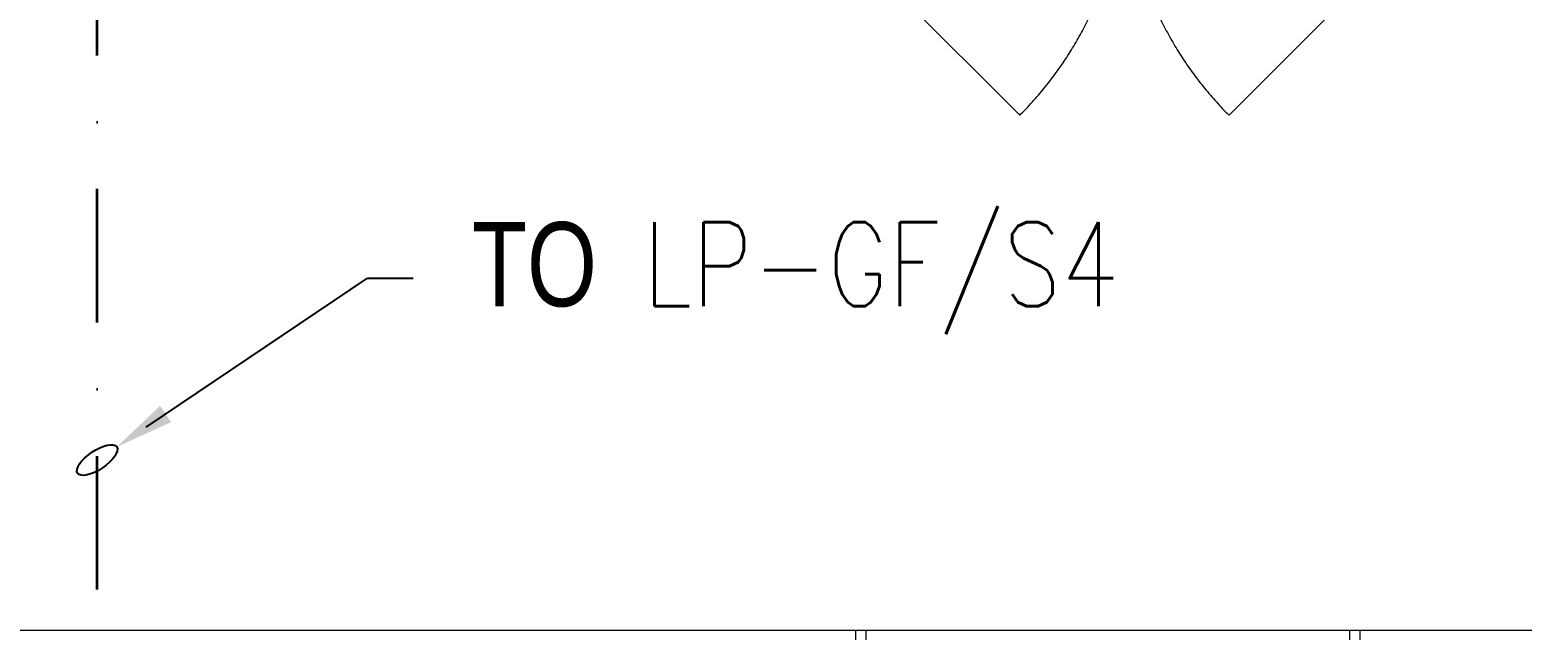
# Model space of a CAD drawing. Header units: inches. Extents: x -12418 to 57169, y -29325 to 19878.
# Drawn here: x 41715 to 45264, y -2747 to -1320 of the extents above; entities that cross this region are included whole.
import ezdxf
from ezdxf import colors
from ezdxf.entities.mleader import LeaderData, LeaderLine
from ezdxf.math import Vec2, Vec3

# ---------------------------------------------------------------- set-up
doc = ezdxf.new("R2010")
doc.units = ezdxf.units.IN
doc.header["$LTSCALE"] = 25
doc.header["$MEASUREMENT"] = 0
doc.linetypes.add('00-Ground Floor$0$DASHED', pattern=[0.75, 0.5, -0.25])
doc.linetypes.add('DASHDOT', pattern=[25.4, 12.7, -6.35, 0, -6.35])
doc.layers.get('0').update_dxf_attribs({"color": 8})
for name, color, linetype, lineweight in [('00-Ground Floor$0$Aluminum', 251, 'Continuous', 5), ('00-Ground Floor$0$Walls', 251, 'Continuous', 5), ('E-LITE-CIRC @ 100', 6, 'Continuous', 25), ('E-LITE-CLNG-CNDT', 6, 'DASHDOT', 35), ('E-POWR-CLNG-CNDT', 6, 'DASHDOT', 35)]:
    doc.layers.add(name, color=color, linetype=linetype, lineweight=lineweight)
doc.styles.add('DC_Simplex', font='SIMPLEX.shx', dxfattribs={"width": 0.7})

# ---------------------------------------------------------------- blocks, each defined once
blk = doc.blocks.new('00-Ground Floor$0$A$C37be4daf')
at = {"layer": '00-Ground Floor$0$Aluminum'}
for p, q in [((1416, 598.2), (216, 598.2)), ((241, 498.2), (241, 598.2)), ((291, 548.2), (291, 598.2)), ((291, 573.2), (1341, 573.2)), ((1341, 548.2), (1341, 598.2)), ((1391, 498.2), (1391, 598.2)), ((1391, 548.2), (241, 548.2)), ((1416, 498.2), (216, 498.2))]:
    blk.add_line(p, q, dxfattribs=at)
at = {"layer": '00-Ground Floor$0$Walls'}
for p, q in [((216, 498.2), (216, 598.2)), ((1416, 498.2), (1416, 598.2))]:
    blk.add_line(p, q, dxfattribs=at)
blk = doc.blocks.new('00-Ground Floor')
at = {"layer": '00-Ground Floor$0$Aluminum', "linetype": '00-Ground Floor$0$DASHED', "ltscale": 300}
for p, q in [((43467.9, -922.4, 0), (44069, -1523.5, 0)), ((45167.9, -922.4, 0), (44566.9, -1523.5, 0))]:
    blk.add_line(p, q, dxfattribs=at)
for centre, start, end in [((43467.9, -922.4, 0), 315, 45), ((45167.9, -922.4, 0), 135, 225)]:
    blk.add_arc(centre, 850, start, end, dxfattribs=at)
at = {"layer": '00-Ground Floor$0$Walls'}
blk.add_line((37849.5, -2747.4, 0), (49047.9, -2747.4, 0), dxfattribs=at)
at = {"rotation": 180}
blk.add_blockref('00-Ground Floor$0$A$C37be4daf', (45094.1, -2249.2, 0), dxfattribs=at)
blk = doc.blocks.new('ARR0W')
at = {"color": 45}
blk.add_ellipse((0, 0), major_axis=(0.4, 0), ratio=0.4, dxfattribs=at)
at = {"color": 45, "ltscale": 0.5}
blk.add_solid([(-1.4, 0.167), (-0.4, 0), (-1.4, -0.167)], dxfattribs=at)

msp = doc.modelspace()

# ---------------------------------------------------------------- linework, layer by layer
at = {"layer": 'E-POWR-CLNG-CNDT', "elevation": 0}
msp.add_lwpolyline([(41752.6, -4390.9), (41752.6, -4176.6, -0.129566), (41762.4, -4139.6), (41865.1, -3958.2, 0.129566), (41874.9, -3921.3), (41874.9, -1197.4)], format="xyb", dxfattribs=at)

# ---------------------------------------------------------------- block references
at = {"layer": 'E-LITE-CLNG-CNDT'}
msp.add_blockref('00-Ground Floor', (0, 0), dxfattribs=at)

# ---------------------------------------------------------------- leaders
at = {"layer": 'E-LITE-CIRC @ 100'}
ml = msp.add_multileader_mtext('Standard', dxfattribs=at)
ml.set_content('{\\Fdc_el_romans|c0;\\W0.8;TO\\Fromans|c0; \\Fsimplex|c0;LP-GF/S4}', color=256, style='DC_Simplex')
ml.set_leader_properties()
ml.set_arrow_properties(name='ARR0W')
ml.build(insert=Vec2(0, 0))
ml.multileader.update_dxf_attribs({"dogleg_length": 200, "arrow_head_size": 140, "scale": 100})
ctx = ml.context
ctx.base_point, ctx.scale, ctx.char_height, ctx.arrow_head_size, ctx.landing_gap_size, ctx.plane_origin, ctx.plane_x_axis, ctx.plane_y_axis = Vec3(42626.4, -1910.9, 0), 100, 200, 140, 140, Vec3(58012.7, -9440.9, 0), Vec3(1, 0.000001, 0), Vec3(-0.000001, 1, 0)
notes = []
notes.append((ctx, [(0, (1, 1, 0), (42517.6, -1910.9, 0), (1, 0.000001, 0), 108.8, [(0, [(41874.9, -2343.1, 0)], 0, [])])]))
ctx.mtext.insert, ctx.mtext.text_direction, ctx.mtext.rotation, ctx.mtext.flow_direction = Vec3(42766.4, -1777.5, 0), Vec3(1, 0.000001, 0), 0.000001, 5
for ctx, leaders in notes:
    for number, flags, end, landing, length, lines in leaders:
        leader = LeaderData()
        leader.index, (leader.has_last_leader_line, leader.has_dogleg_vector, leader.attachment_direction) = number, flags
        leader.last_leader_point, leader.dogleg_vector, leader.dogleg_length = Vec3(end), Vec3(landing), length
        for number, points, colour, breaks in lines:
            line = LeaderLine()
            line.index, line.vertices, line.color, line.breaks = number, Vec3.list(points), colors.encode_raw_color(colour), breaks
            leader.lines.append(line)
        ctx.leaders.append(leader)

doc.saveas('drawing.dxf')
